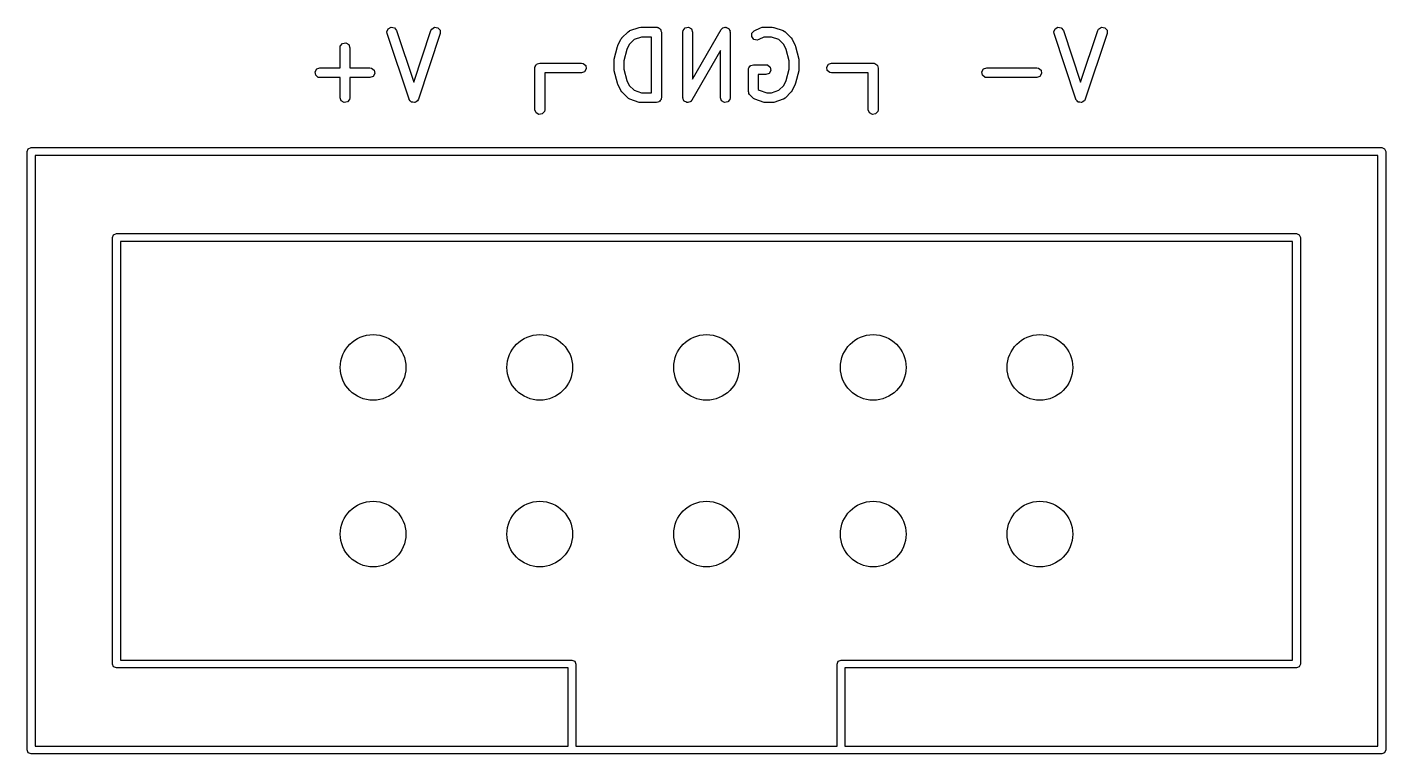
# Model space of a CAD drawing. Extents: x 88 to 116, y -225 to -45.
# Drawn here: x 91.25 to 111.95, y -207.3 to -196.23 of the extents above; entities that cross this region are included whole.
import ezdxf

# ---------------------------------------------------------------- set-up
doc = ezdxf.new("R2010")
doc.units = 0
doc.layers.add('BLACK', color=7, linetype='CONTINUOUS')

msp = doc.modelspace()

# ---------------------------------------------------------------- linework, layer by layer
at = {"layer": 'BLACK', "linetype": 'CONTINUOUS'}
for p, q in [((96.7496, -196.253), (96.7947, -196.228)), ((96.7947, -196.228), (96.845, -196.238)), ((97.4136, -196.256), (97.4573, -196.229)), ((97.4573, -196.229), (97.5081, -196.236)), ((97.5081, -196.236), (97.5421, -196.275)), ((100.433, -196.279), (100.576, -196.231)), ((100.576, -196.231), (100.598, -196.228)), ((100.598, -196.228), (100.6, -196.227)), ((100.6, -196.227), (100.838, -196.227)), ((100.838, -196.227), (100.848, -196.229)), ((100.848, -196.229), (100.851, -196.229)), ((100.851, -196.229), (100.854, -196.23)), ((100.854, -196.23), (100.864, -196.232)), ((100.864, -196.232), (100.879, -196.244)), ((101.277, -196.237), (101.327, -196.229)), ((101.327, -196.229), (101.372, -196.254)), ((101.848, -196.237), (101.867, -196.234)), ((101.867, -196.234), (101.885, -196.227)), ((101.885, -196.227), (101.892, -196.23)), ((101.892, -196.23), (101.899, -196.229)), ((101.899, -196.229), (101.915, -196.238)), ((102.328, -196.283), (102.424, -196.235)), ((102.424, -196.235), (102.449, -196.228)), ((102.449, -196.228), (102.453, -196.229)), ((102.453, -196.229), (102.457, -196.227)), ((102.457, -196.227), (102.6, -196.227)), ((102.6, -196.227), (102.622, -196.231)), ((102.622, -196.231), (102.624, -196.231)), ((102.624, -196.231), (102.767, -196.279)), ((106.91, -196.253), (106.955, -196.228)), ((106.955, -196.228), (107.005, -196.238)), ((107.574, -196.256), (107.617, -196.229)), ((107.617, -196.229), (107.668, -196.236)), ((107.668, -196.236), (107.702, -196.275)), ((96.7307, -196.3), (96.7496, -196.253)), ((96.7346, -196.326), (96.7307, -196.3)), ((97.0679, -197.326), (96.7346, -196.326)), ((96.845, -196.238), (96.8769, -196.279)), ((96.8769, -196.279), (97.139, -197.065)), ((97.139, -197.065), (97.4012, -196.279)), ((97.5435, -196.326), (97.2102, -197.326)), ((97.4012, -196.279), (97.4136, -196.256)), ((97.5421, -196.275), (97.5435, -196.326)), ((100.247, -196.507), (100.295, -196.412)), ((100.295, -196.412), (100.308, -196.394)), ((100.308, -196.394), (100.309, -196.392)), ((100.309, -196.392), (100.404, -196.297)), ((100.404, -196.297), (100.425, -196.282)), ((100.498, -196.416), (100.424, -196.49)), ((100.425, -196.282), (100.43, -196.282)), ((100.43, -196.282), (100.433, -196.279)), ((100.612, -196.377), (100.498, -196.416)), ((100.763, -196.377), (100.612, -196.377)), ((100.763, -197.227), (100.763, -196.377)), ((100.879, -196.244), (100.896, -196.254)), ((100.896, -196.254), (100.898, -196.261)), ((100.898, -196.261), (100.903, -196.265)), ((100.903, -196.265), (100.906, -196.284)), ((100.906, -196.284), (100.913, -196.302)), ((100.913, -196.302), (100.913, -197.302)), ((101.239, -196.302), (101.244, -196.277)), ((101.239, -197.302), (101.239, -196.302)), ((101.244, -196.277), (101.277, -196.237)), ((101.372, -196.254), (101.389, -196.302)), ((101.389, -197.02), (101.821, -196.265)), ((101.389, -196.302), (101.389, -197.02)), ((101.821, -196.265), (101.837, -196.245)), ((101.837, -196.245), (101.844, -196.243)), ((101.844, -196.243), (101.848, -196.237)), ((101.915, -196.238), (101.934, -196.245)), ((101.934, -196.245), (101.937, -196.251)), ((101.937, -196.251), (101.943, -196.254)), ((101.943, -196.254), (101.95, -196.272)), ((101.95, -196.272), (101.96, -196.289)), ((101.96, -196.289), (101.958, -196.296)), ((101.958, -196.296), (101.961, -196.302)), ((101.961, -196.302), (101.961, -197.302)), ((102.29, -196.371), (102.293, -196.32)), ((102.321, -196.413), (102.29, -196.371)), ((102.293, -196.32), (102.328, -196.283)), ((102.37, -196.425), (102.321, -196.413)), ((102.395, -196.417), (102.37, -196.425)), ((102.475, -196.377), (102.395, -196.417)), ((102.588, -196.377), (102.475, -196.377)), ((102.702, -196.416), (102.588, -196.377)), ((102.776, -196.49), (102.702, -196.416)), ((102.767, -196.279), (102.789, -196.291)), ((102.789, -196.291), (102.792, -196.295)), ((102.792, -196.295), (102.796, -196.297)), ((102.796, -196.297), (102.891, -196.392)), ((102.891, -196.392), (102.904, -196.411)), ((102.904, -196.411), (102.905, -196.412)), ((102.905, -196.412), (102.953, -196.507)), ((106.891, -196.3), (106.91, -196.253)), ((106.895, -196.326), (106.891, -196.3)), ((107.228, -197.326), (106.895, -196.326)), ((107.005, -196.238), (107.037, -196.279)), ((107.037, -196.279), (107.299, -197.065)), ((107.299, -197.065), (107.561, -196.279)), ((107.704, -196.326), (107.37, -197.326)), ((107.561, -196.279), (107.574, -196.256)), ((107.702, -196.275), (107.704, -196.326)), ((96.0164, -196.54), (96.021, -196.515)), ((96.0164, -196.846), (96.0164, -196.54)), ((96.021, -196.515), (96.0539, -196.476)), ((96.0539, -196.476), (96.1045, -196.467)), ((96.1045, -196.467), (96.1489, -196.492)), ((96.1489, -196.492), (96.1664, -196.54)), ((96.1664, -196.54), (96.1664, -196.846)), ((100.194, -196.713), (100.242, -196.522)), ((100.242, -196.522), (100.247, -196.51)), ((100.247, -196.51), (100.247, -196.507)), ((100.385, -196.567), (100.342, -196.74)), ((100.424, -196.49), (100.385, -196.567)), ((101.811, -196.585), (101.379, -197.34)), ((101.811, -197.302), (101.811, -196.585)), ((102.815, -196.567), (102.776, -196.49)), ((102.858, -196.74), (102.815, -196.567)), ((102.953, -196.507), (102.956, -196.519)), ((102.956, -196.519), (102.958, -196.522)), ((102.958, -196.522), (103.006, -196.713)), ((95.6623, -196.864), (95.7105, -196.846)), ((95.7105, -196.846), (96.0164, -196.846)), ((96.1664, -196.846), (96.4724, -196.846)), ((96.4724, -196.846), (96.498, -196.851)), ((96.498, -196.851), (96.5373, -196.884)), ((98.985, -196.85), (98.9867, -196.84)), ((98.985, -197.485), (98.985, -196.85)), ((98.9861, -196.837), (98.9878, -196.834)), ((98.9867, -196.84), (98.9861, -196.837)), ((98.9878, -196.834), (98.9895, -196.824)), ((98.9895, -196.824), (99.002, -196.809)), ((99.002, -196.809), (99.0118, -196.793)), ((99.0118, -196.793), (99.0181, -196.79)), ((99.0181, -196.79), (99.0225, -196.785)), ((99.0225, -196.785), (99.0417, -196.782)), ((99.0417, -196.782), (99.06, -196.775)), ((99.06, -196.775), (99.695, -196.775)), ((99.695, -196.775), (99.7207, -196.78)), ((99.7207, -196.78), (99.76, -196.812)), ((99.76, -196.812), (99.7689, -196.863)), ((100.192, -196.731), (100.194, -196.716)), ((100.192, -196.874), (100.192, -196.731)), ((100.194, -196.716), (100.194, -196.713)), ((100.342, -196.74), (100.342, -196.865)), ((102.242, -196.858), (102.244, -196.848)), ((102.244, -196.848), (102.256, -196.833)), ((102.256, -196.833), (102.266, -196.816)), ((102.266, -196.816), (102.272, -196.814)), ((102.272, -196.814), (102.277, -196.809)), ((102.277, -196.809), (102.296, -196.805)), ((102.296, -196.805), (102.314, -196.799)), ((102.314, -196.799), (102.505, -196.799)), ((102.505, -196.799), (102.53, -196.803)), ((102.53, -196.803), (102.57, -196.836)), ((102.57, -196.836), (102.579, -196.887)), ((102.858, -196.865), (102.858, -196.74)), ((103.006, -196.713), (103.007, -196.728)), ((103.007, -196.728), (103.008, -196.731)), ((103.008, -196.731), (103.008, -196.874)), ((103.431, -196.837), (103.457, -196.793)), ((103.44, -196.887), (103.431, -196.837)), ((103.457, -196.793), (103.505, -196.775)), ((103.505, -196.775), (104.14, -196.775)), ((104.14, -196.775), (104.15, -196.777)), ((104.15, -196.777), (104.153, -196.776)), ((104.153, -196.776), (104.156, -196.778)), ((104.156, -196.778), (104.166, -196.78)), ((104.166, -196.78), (104.181, -196.792)), ((104.181, -196.792), (104.197, -196.802)), ((104.197, -196.802), (104.2, -196.808)), ((104.2, -196.808), (104.205, -196.812)), ((104.205, -196.812), (104.208, -196.832)), ((104.208, -196.832), (104.215, -196.85)), ((104.215, -196.85), (104.215, -197.485)), ((105.822, -196.864), (105.87, -196.846)), ((105.87, -196.846), (106.632, -196.846)), ((106.632, -196.846), (106.658, -196.851)), ((106.658, -196.851), (106.697, -196.884)), ((95.6366, -196.908), (95.6623, -196.864)), ((95.6455, -196.959), (95.6366, -196.908)), ((95.6848, -196.992), (95.6455, -196.959)), ((95.7105, -196.996), (95.6848, -196.992)), ((96.0164, -196.996), (95.7105, -196.996)), ((96.0164, -197.302), (96.0164, -196.996)), ((96.4724, -196.996), (96.1664, -196.996)), ((96.1664, -196.996), (96.1664, -197.302)), ((96.5206, -196.979), (96.4724, -196.996)), ((96.5462, -196.934), (96.5206, -196.979)), ((96.5373, -196.884), (96.5462, -196.934)), ((99.695, -196.925), (99.135, -196.925)), ((99.135, -196.925), (99.135, -197.485)), ((99.7432, -196.907), (99.695, -196.925)), ((99.7689, -196.863), (99.7432, -196.907)), ((100.193, -196.877), (100.192, -196.874)), ((100.194, -196.892), (100.193, -196.877)), ((100.242, -197.082), (100.194, -196.892)), ((100.342, -196.865), (100.385, -197.038)), ((100.385, -197.038), (100.424, -197.115)), ((102.239, -196.874), (102.241, -196.864)), ((102.239, -197.207), (102.239, -196.874)), ((102.24, -196.861), (102.242, -196.858)), ((102.241, -196.864), (102.24, -196.861)), ((102.505, -196.949), (102.389, -196.949)), ((102.389, -196.949), (102.389, -197.176)), ((102.553, -196.931), (102.505, -196.949)), ((102.579, -196.887), (102.553, -196.931)), ((102.776, -197.115), (102.815, -197.038)), ((102.815, -197.038), (102.858, -196.865)), ((103.006, -196.892), (102.958, -197.082)), ((103.008, -196.874), (103.006, -196.889)), ((103.006, -196.889), (103.006, -196.892)), ((103.479, -196.92), (103.44, -196.887)), ((103.505, -196.925), (103.479, -196.92)), ((104.065, -196.925), (103.505, -196.925)), ((104.065, -197.485), (104.065, -196.925)), ((105.797, -196.908), (105.822, -196.864)), ((105.806, -196.959), (105.797, -196.908)), ((105.845, -196.992), (105.806, -196.959)), ((105.87, -196.996), (105.845, -196.992)), ((106.632, -196.996), (105.87, -196.996)), ((106.681, -196.979), (106.632, -196.996)), ((106.706, -196.934), (106.681, -196.979)), ((106.697, -196.884), (106.706, -196.934)), ((100.244, -197.085), (100.242, -197.082)), ((100.247, -197.098), (100.244, -197.085)), ((100.295, -197.193), (100.247, -197.098)), ((100.296, -197.194), (100.295, -197.193)), ((100.309, -197.213), (100.296, -197.194)), ((100.404, -197.308), (100.309, -197.213)), ((100.424, -197.115), (100.498, -197.189)), ((100.498, -197.189), (100.612, -197.227)), ((100.612, -197.227), (100.763, -197.227)), ((102.245, -197.223), (102.239, -197.207)), ((102.246, -197.239), (102.245, -197.223)), ((102.256, -197.252), (102.246, -197.239)), ((102.257, -197.255), (102.256, -197.252)), ((102.259, -197.256), (102.257, -197.255)), ((102.261, -197.26), (102.259, -197.256)), ((102.309, -197.308), (102.261, -197.26)), ((102.389, -197.176), (102.402, -197.189)), ((102.402, -197.189), (102.517, -197.227)), ((102.517, -197.227), (102.588, -197.227)), ((102.588, -197.227), (102.702, -197.189)), ((102.702, -197.189), (102.776, -197.115)), ((102.891, -197.213), (102.796, -197.308)), ((102.892, -197.211), (102.891, -197.213)), ((102.905, -197.193), (102.892, -197.211)), ((102.953, -197.098), (102.905, -197.193)), ((102.958, -197.082), (102.953, -197.094)), ((102.953, -197.094), (102.953, -197.098)), ((96.034, -197.351), (96.0164, -197.302)), ((96.0784, -197.376), (96.034, -197.351)), ((96.1289, -197.367), (96.0784, -197.376)), ((96.1619, -197.328), (96.1289, -197.367)), ((96.1664, -197.302), (96.1619, -197.328)), ((97.0692, -197.328), (97.0679, -197.326)), ((97.0693, -197.33), (97.0692, -197.328)), ((97.085, -197.348), (97.0693, -197.33)), ((97.0998, -197.366), (97.085, -197.348)), ((97.1019, -197.367), (97.0998, -197.366)), ((97.1033, -197.368), (97.1019, -197.367)), ((97.1268, -197.372), (97.1033, -197.368)), ((97.15, -197.377), (97.1268, -197.372)), ((97.1519, -197.376), (97.15, -197.377)), ((97.1541, -197.376), (97.1519, -197.376)), ((97.1743, -197.363), (97.1541, -197.376)), ((97.1952, -197.352), (97.1743, -197.363)), ((97.196, -197.35), (97.1952, -197.352)), ((97.1978, -197.349), (97.196, -197.35)), ((97.2102, -197.326), (97.1978, -197.349)), ((100.408, -197.31), (100.404, -197.308)), ((100.411, -197.314), (100.408, -197.31)), ((100.433, -197.326), (100.411, -197.314)), ((100.576, -197.374), (100.433, -197.326)), ((100.578, -197.373), (100.576, -197.374)), ((100.6, -197.377), (100.578, -197.373)), ((100.838, -197.377), (100.6, -197.377)), ((100.856, -197.371), (100.838, -197.377)), ((100.876, -197.367), (100.856, -197.371)), ((100.88, -197.362), (100.876, -197.367)), ((100.886, -197.36), (100.88, -197.362)), ((100.896, -197.343), (100.886, -197.36)), ((100.909, -197.328), (100.896, -197.343)), ((100.91, -197.318), (100.909, -197.328)), ((100.912, -197.315), (100.91, -197.318)), ((100.913, -197.302), (100.911, -197.312)), ((100.911, -197.312), (100.912, -197.315)), ((101.242, -197.309), (101.239, -197.302)), ((101.24, -197.316), (101.242, -197.309)), ((101.25, -197.332), (101.24, -197.316)), ((101.257, -197.351), (101.25, -197.332)), ((101.263, -197.354), (101.257, -197.351)), ((101.266, -197.36), (101.263, -197.354)), ((101.285, -197.367), (101.266, -197.36)), ((101.301, -197.376), (101.285, -197.367)), ((101.308, -197.375), (101.301, -197.376)), ((101.315, -197.377), (101.308, -197.375)), ((101.333, -197.371), (101.315, -197.377)), ((101.352, -197.367), (101.333, -197.371)), ((101.356, -197.362), (101.352, -197.367)), ((101.363, -197.36), (101.356, -197.362)), ((101.379, -197.34), (101.363, -197.36)), ((101.828, -197.351), (101.811, -197.302)), ((101.873, -197.376), (101.828, -197.351)), ((101.923, -197.367), (101.873, -197.376)), ((101.956, -197.328), (101.923, -197.367)), ((101.961, -197.302), (101.956, -197.328)), ((102.313, -197.31), (102.309, -197.308)), ((102.315, -197.314), (102.313, -197.31)), ((102.338, -197.326), (102.315, -197.314)), ((102.481, -197.374), (102.338, -197.326)), ((102.483, -197.373), (102.481, -197.374)), ((102.505, -197.377), (102.483, -197.373)), ((102.6, -197.377), (102.505, -197.377)), ((102.602, -197.377), (102.6, -197.377)), ((102.624, -197.374), (102.602, -197.377)), ((102.767, -197.326), (102.624, -197.374)), ((102.77, -197.323), (102.767, -197.326)), ((102.775, -197.323), (102.77, -197.323)), ((102.796, -197.308), (102.775, -197.323)), ((107.229, -197.328), (107.228, -197.326)), ((107.229, -197.33), (107.229, -197.328)), ((107.245, -197.348), (107.229, -197.33)), ((107.26, -197.366), (107.245, -197.348)), ((107.262, -197.367), (107.26, -197.366)), ((107.263, -197.368), (107.262, -197.367)), ((107.287, -197.372), (107.263, -197.368)), ((107.31, -197.377), (107.287, -197.372)), ((107.312, -197.376), (107.31, -197.377)), ((107.314, -197.376), (107.312, -197.376)), ((107.334, -197.363), (107.314, -197.376)), ((107.355, -197.352), (107.334, -197.363)), ((107.356, -197.35), (107.355, -197.352)), ((107.358, -197.349), (107.356, -197.35)), ((107.37, -197.326), (107.358, -197.349)), ((99.0025, -197.533), (98.985, -197.485)), ((99.047, -197.559), (99.0025, -197.533)), ((99.0975, -197.55), (99.047, -197.559)), ((99.1305, -197.511), (99.0975, -197.55)), ((99.135, -197.485), (99.1305, -197.511)), ((104.083, -197.533), (104.065, -197.485)), ((104.127, -197.559), (104.083, -197.533)), ((104.177, -197.55), (104.127, -197.559)), ((104.21, -197.511), (104.177, -197.55)), ((104.215, -197.485), (104.21, -197.511)), ((91.25, -198.123), (91.2676, -198.08)), ((91.2676, -198.08), (91.31, -198.062)), ((91.31, -198.062), (111.89, -198.062)), ((111.89, -198.062), (111.932, -198.08)), ((111.932, -198.08), (111.95, -198.123)), ((91.25, -207.242), (91.25, -198.123)), ((111.83, -198.183), (91.37, -198.183)), ((91.37, -198.183), (91.37, -207.183)), ((111.83, -207.183), (111.83, -198.183)), ((111.95, -198.123), (111.95, -207.242)), ((92.55, -199.433), (92.5676, -199.39)), ((92.55, -205.933), (92.55, -199.433)), ((92.5676, -199.39), (92.61, -199.373)), ((92.61, -199.373), (110.59, -199.373)), ((110.53, -199.492), (92.67, -199.492)), ((92.67, -199.492), (92.67, -205.873)), ((110.53, -205.873), (110.53, -199.492)), ((110.59, -199.373), (110.632, -199.39)), ((110.632, -199.39), (110.65, -199.433)), ((110.65, -199.433), (110.65, -205.933)), ((92.5676, -205.975), (92.55, -205.933)), ((92.67, -205.873), (99.55, -205.873)), ((99.55, -205.873), (99.5924, -205.89)), ((99.5924, -205.89), (99.61, -205.933)), ((99.61, -205.933), (99.61, -207.183)), ((103.59, -205.933), (103.608, -205.89)), ((103.59, -207.183), (103.59, -205.933)), ((103.608, -205.89), (103.65, -205.873)), ((103.65, -205.873), (110.53, -205.873)), ((110.65, -205.933), (110.632, -205.975)), ((92.61, -205.992), (92.5676, -205.975)), ((99.49, -205.992), (92.61, -205.992)), ((99.49, -207.183), (99.49, -205.992)), ((110.59, -205.992), (103.71, -205.992)), ((103.71, -205.992), (103.71, -207.183)), ((110.632, -205.975), (110.59, -205.992)), ((91.37, -207.183), (99.49, -207.183)), ((99.61, -207.183), (103.59, -207.183)), ((103.71, -207.183), (111.83, -207.183)), ((91.2676, -207.285), (91.25, -207.242)), ((91.31, -207.302), (91.2676, -207.285)), ((111.89, -207.302), (91.31, -207.302)), ((111.932, -207.285), (111.89, -207.302)), ((111.95, -207.242), (111.932, -207.285))]:
    msp.add_line(p, q, dxfattribs=at)
at = {"layer": 'BLACK'}
for centre in [(96.52, -201.412), (99.06, -201.412), (101.6, -201.412), (104.14, -201.412), (106.68, -201.412), (96.52, -203.952), (99.06, -203.952), (101.6, -203.952), (104.14, -203.952), (106.68, -203.952)]:
    msp.add_circle(centre, 0.5, dxfattribs=at)

doc.saveas('drawing.dxf')
